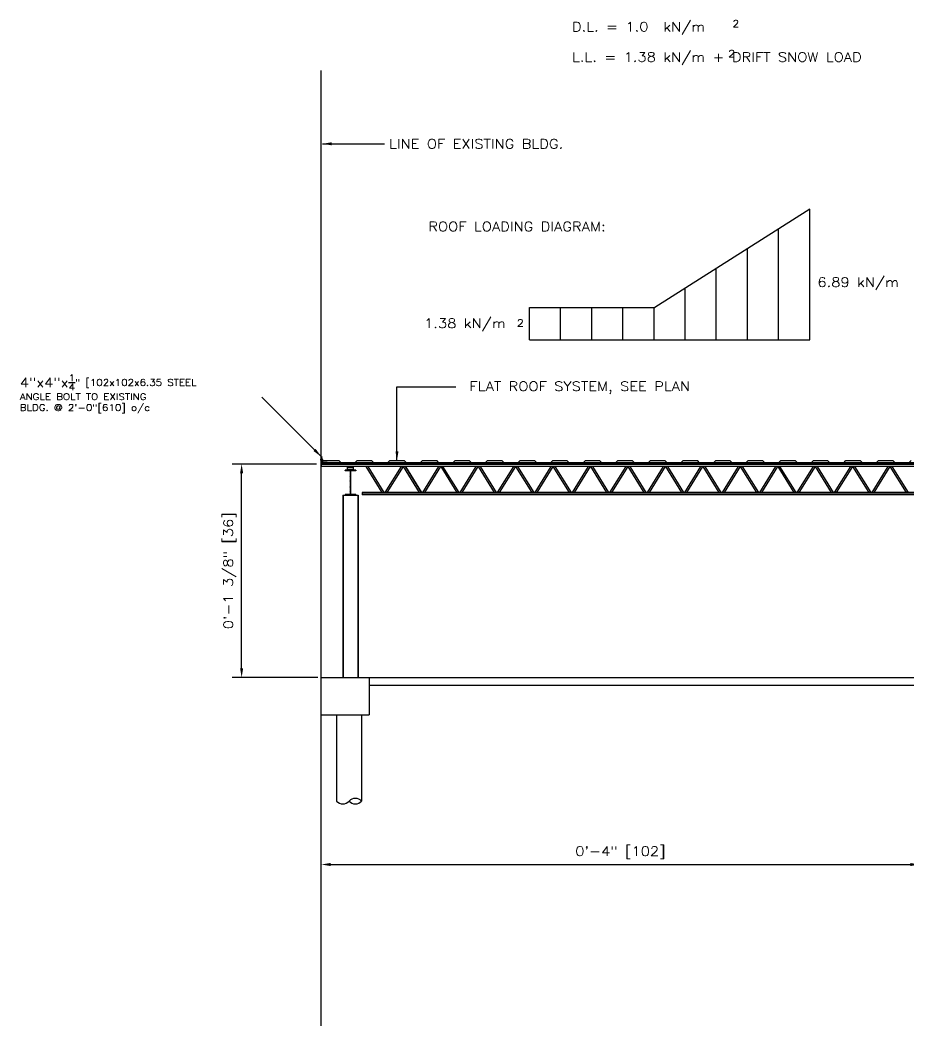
# Model space of a CAD drawing. Header units: inches. Extents: x -3796 to 2710, y 1152 to 2187.
# Drawn here: x -3796 to -3225, y 1152 to 1798 of the extents above; entities that cross this region are included whole.
import ezdxf

# ---------------------------------------------------------------- set-up
doc = ezdxf.new("R2010")
doc.units = ezdxf.units.IN
doc.header["$MEASUREMENT"] = 0
doc.layers.get('0').update_dxf_attribs({"linetype": 'CONTINUOUS', "plot": 0})
doc.layers.get('DEFPOINTS').update_dxf_attribs({"linetype": 'CONTINUOUS'})
for name, color, linetype in [('Arch_Section_Found', 21, 'CONTINUOUS'), ('Arch_Section_HSS', 2, 'CONTINUOUS'), ('Arch_Section_Truss', 45, 'CONTINUOUS'), ('Loading', 7, 'CONTINUOUS'), ('Struc_Plan_Deck', 41, 'CONTINUOUS'), ('Struc_Plan_Dim', 5, 'CONTINUOUS'), ('Structural_Section_Bolt', 2, 'CONTINUOUS'), ('Structural_Section_StAngle', 2, 'CONTINUOUS'), ('Structural_SteelBeam', 22, 'CONTINUOUS')]:
    doc.layers.add(name, color=color, linetype=linetype)
doc.styles.add('ROMANS-115', font='romans.shx', dxfattribs={"width": 1.15})
doc.dimstyles.new('18-ROMANS-115-PS-CF', dxfattribs={"dimscale": 0, "dimtxt": 0.0625, "dimasz": 0.0625, "dimexe": 0.0625, "dimexo": 0.03125, "dimgap": 0.03125, "dimtad": 1, "dimdec": 3, "dimlfac": 96, "dimzin": 1, "dimdsep": 46, "dimlunit": 4, "dimtxsty": 'ROMANS-115', "dimcen": 0.125, "dimclrd": 256, "dimclre": 256, "dimclrt": 256, "dimadec": 0, "dimazin": 0, "dimtfac": 1, "dimtdec": 3, "dimtofl": 0, "dimtmove": 0, "dimatfit": 0, "dimfxl": 1, "dimfrac": 2, "dimtolj": 1, "dimtzin": 0, "dimarcsym": 0})

# ---------------------------------------------------------------- blocks, each defined once
blk = doc.blocks.new('W410x54[W16x36]')
at = {"layer": 'Structural_SteelBeam'}
h = blk.add_hatch(dxfattribs=at)
h.set_pattern_fill('STEEL', color=131, scale=5, style=0)
h.set_pattern_definition([(45, (0, 0), (-0.44194174, 0.44194174), []), (45, (0, 0.3125), (-0.44194174, 0.44194174), [])])
h.paths.add_polyline_path([(1370.61, 1185.18), (1363.61, 1185.18), (1363.61, 1184.81), (1366.98, 1184.81), (1366.98, 1169.68), (1363.61, 1169.68), (1363.61, 1169.31), (1370.61, 1169.31), (1370.61, 1169.68), (1367.23, 1169.68), (1367.23, 1184.81), (1370.61, 1184.81)])
for p, q in [((1370.61, 1185.18), (1363.61, 1185.18)), ((1363.61, 1185.18), (1363.61, 1184.81)), ((1366.98, 1184.81), (1363.61, 1184.81)), ((1366.98, 1184.81), (1366.98, 1169.68)), ((1367.23, 1184.81), (1367.23, 1169.68)), ((1370.61, 1184.81), (1367.23, 1184.81)), ((1370.61, 1185.18), (1370.61, 1184.81)), ((1366.98, 1169.68), (1363.61, 1169.68)), ((1363.61, 1169.68), (1363.61, 1169.31)), ((1370.61, 1169.31), (1363.61, 1169.31)), ((1370.61, 1169.68), (1367.23, 1169.68)), ((1370.61, 1169.68), (1370.61, 1169.31))]:
    blk.add_line(p, q, dxfattribs=at)
blk = doc.blocks.new('A$C46D41956')
at = {"layer": 'Structural_Section_StAngle'}
h = blk.add_hatch(dxfattribs=at)
h.set_pattern_fill('STEEL', color=251, scale=3, style=0)
h.set_pattern_definition([(135, (8872.7223, -3443.97915), (0.265165043, 0.265165043), []), (135, (8872.7223, -3443.79165), (0.265165043, 0.265165043), [])])
h.paths.add_polyline_path([(0.37, 0.37, 0.414214), (0, 0), (4, 0), (4, 4, 0.414214), (3.62, 3.62), (3.62, 0.37)])
at = {"layer": 'Structural_Section_StAngle', "ltscale": 5}
for p, q in [((3.62, 0.37), (0.37, 0.37)), ((3.62, 0.37), (3.62, 3.62)), ((4, 0), (4, 4)), ((4, 0), (0, 0))]:
    blk.add_line(p, q, dxfattribs=at)
at = {"layer": 'Structural_Section_StAngle'}
blk.add_line((4, 4), (4, 4), dxfattribs=at)
at = {"layer": 'Structural_Section_StAngle', "ltscale": 5}
for centre in [(0.37, 0), (4, 3.62)]:
    blk.add_arc(centre, 0.375, 90, 180, dxfattribs=at)
blk = doc.blocks.new('Hex Nut - 10 mm side')
at = {"color": 0, "linetype": 'Continuous'}
for p, q in [((-9, -7), (-9, 7)), ((-1, 9), (-8, 9)), ((-1, 5), (-8, 5)), ((0, -7), (0, 7)), ((-1, -5), (-8, -5)), ((-1, -9), (-8, -9))]:
    blk.add_line(p, q, dxfattribs=at)
for centre, radius, start, end in [((-5, 7), 4.19, 147.1328, 212.8672), ((7, 0), 15.7, 163.2214, 196.7786), ((-4, 7), 4.19, 327.1328, 32.8672), ((-16, 0), 15.7, 343.2214, 16.7787), ((-5, -7), 4.19, 147.1328, 212.8672), ((-4, -7), 4.19, 327.1328, 32.8672)]:
    blk.add_arc(centre, radius, start, end, dxfattribs=at)
blk = doc.blocks.new('*D6')
at = {"layer": 'DEFPOINTS', "color": 0}
for p in [(-3653.59, 1512.79), (-3602.47, 1512.79), (-3601.72, 1375.79)]:
    blk.add_point(p, dxfattribs=at)
at = {"layer": 'Struc_Plan_Dim', "lineweight": -2}
for p, q in [((-3605.47, 1512.79), (-3659.59, 1512.79)), ((-3653.59, 1381.79), (-3653.59, 1506.79)), ((-3604.72, 1375.79), (-3659.59, 1375.79))]:
    blk.add_line(p, q, dxfattribs=at)
at = {"layer": 'Struc_Plan_Dim'}
for points in [[(-3654.59, 1506.79), (-3652.59, 1506.79), (-3653.59, 1512.79)], [(-3654.59, 1381.79), (-3652.59, 1381.79), (-3653.59, 1375.79)]]:
    blk.add_solid(points, dxfattribs=at)
at = {"layer": 'Struc_Plan_Dim', "insert": (-3661.16, 1444.29), "char_height": 6, "attachment_point": 5, "rotation": 90, "style": 'ROMANS-115'}
blk.add_mtext('\\A1;0\'-1 3/8" [36]', dxfattribs=at)
blk = doc.blocks.new('*D8')
at = {"layer": 'DEFPOINTS', "color": 0}
for p in [(-3218.43, 1295.53), (-3218.43, 1255.82), (-3602.47, 1250.51)]:
    blk.add_point(p, dxfattribs=at)
at = {"layer": 'Struc_Plan_Dim', "lineweight": -2}
for p, q in [((-3218.43, 1292.53), (-3218.43, 1249.82)), ((-3596.47, 1255.82), (-3224.43, 1255.82))]:
    blk.add_line(p, q, dxfattribs=at)
at = {"layer": 'Struc_Plan_Dim'}
for points in [[(-3596.47, 1256.82), (-3596.47, 1254.82), (-3602.47, 1255.82)], [(-3224.43, 1256.82), (-3224.43, 1254.82), (-3218.43, 1255.82)]]:
    blk.add_solid(points, dxfattribs=at)
at = {"layer": 'Struc_Plan_Dim', "insert": (-3410.45, 1263.39), "char_height": 6, "attachment_point": 5, "style": 'ROMANS-115'}
blk.add_mtext('\\A1;0\'-4" [102]', dxfattribs=at)

msp = doc.modelspace()

# ---------------------------------------------------------------- linework, layer by layer
at = {"layer": 'Arch_Section_Found'}
for p, q in [((-3602.4741, 1375.7923), (-2570.4741, 1375.7923)), ((-3602.4741, 1351.7923), (-3602.4741, 1375.7923)), ((-3571.7241, 1375.7923), (-3571.7241, 1351.7923)), ((-3571.7241, 1370.7923), (-3218.4741, 1370.7923)), ((-3602.4741, 1351.7923), (-3571.7241, 1351.7923)), ((-3592.5845, 1351.7923), (-3592.5845, 1296.4672)), ((-3576.6123, 1351.7923), (-3576.6123, 1296.4672))]:
    msp.add_line(p, q, dxfattribs=at)
for centre, start, end in [((-3580.6053, 1292.7972), 42.5860359, 137.4139641), ((-3588.5914, 1300.1372), 222.5860359, 317.4139641), ((-3580.6053, 1300.1372), 222.5860359, 317.4139641)]:
    msp.add_arc(centre, 5.4234, start, end, dxfattribs=at)
at = {"layer": 'Arch_Section_HSS'}
for p, q in [((-3588.7241, 1492.9173), (-3588.7241, 1375.7923)), ((-3588.7241, 1492.9173), (-3578.7241, 1492.9173)), ((-3578.7241, 1492.9173), (-3578.7241, 1375.7923))]:
    msp.add_line(p, q, dxfattribs=at)
at = {"layer": 'Arch_Section_HSS', "ltscale": 10}
for p, q in [((-3588.4741, 1492.9173), (-3588.4741, 1375.7923)), ((-3578.9741, 1492.9173), (-3578.9741, 1375.7923))]:
    msp.add_line(p, q, dxfattribs=at)
at = {"layer": 'Arch_Section_Truss', "ltscale": 50}
msp.add_line((-3602.4741, 1152.2678), (-3602.4741, 1765.2535), dxfattribs=at)
at = {"layer": 'Arch_Section_Truss'}
for p, q in [((-3602.4741, 1515.0423), (-3602.4741, 1511.2923)), ((-3210.4741, 1513.5423), (-3602.4741, 1513.5423)), ((-3602.4741, 1513.5423), (-3602.4741, 1511.2923)), ((-3203.4741, 1512.7923), (-3602.4741, 1512.7923)), ((-3203.4741, 1512.4173), (-3602.4741, 1512.4173)), ((-3203.4741, 1511.2923), (-3602.4741, 1511.2923)), ((-3585.7241, 1508.7923), (-3585.7241, 1511.2923)), ((-3581.7241, 1510.309), (-3585.7241, 1510.309)), ((-3581.7241, 1508.7923), (-3581.7241, 1511.2923)), ((-3563.3346, 1494.5923), (-3573.6815, 1511.2923)), ((-3562.0565, 1494.5923), (-3572.4034, 1511.2923)), ((-3551.2734, 1511.2923), (-3561.6203, 1494.5923)), ((-3549.9953, 1511.2923), (-3560.3422, 1494.5923)), ((-3539.3346, 1494.5923), (-3549.6815, 1511.2923)), ((-3538.0565, 1494.5923), (-3548.4034, 1511.2923)), ((-3548.4034, 1511.2923), (-3538.0565, 1494.5923)), ((-3527.1924, 1511.2923), (-3537.5393, 1494.5923)), ((-3525.9143, 1511.2923), (-3536.2613, 1494.5923)), ((-3515.2536, 1494.5923), (-3525.6006, 1511.2923)), ((-3513.9755, 1494.5923), (-3524.3225, 1511.2923)), ((-3503.1924, 1511.2923), (-3513.5393, 1494.5923)), ((-3501.9143, 1511.2923), (-3512.2613, 1494.5923)), ((-3491.2536, 1494.5923), (-3501.6006, 1511.2923)), ((-3489.9755, 1494.5923), (-3500.3225, 1511.2923)), ((-3479.1114, 1511.2923), (-3489.4584, 1494.5923)), ((-3477.8334, 1511.2923), (-3488.1803, 1494.5923)), ((-3467.1727, 1494.5923), (-3477.5196, 1511.2923)), ((-3465.8946, 1494.5923), (-3476.2415, 1511.2923)), ((-3455.1114, 1511.2923), (-3465.4584, 1494.5923)), ((-3453.8334, 1511.2923), (-3464.1803, 1494.5923)), ((-3443.1727, 1494.5923), (-3453.5196, 1511.2923)), ((-3441.8946, 1494.5923), (-3452.2415, 1511.2923)), ((-3431.0305, 1511.2923), (-3441.3774, 1494.5923)), ((-3429.7524, 1511.2923), (-3440.0993, 1494.5923)), ((-3419.0917, 1494.5923), (-3429.4386, 1511.2923)), ((-3417.8136, 1494.5923), (-3428.1606, 1511.2923)), ((-3407.0305, 1511.2923), (-3417.3774, 1494.5923)), ((-3405.7524, 1511.2923), (-3416.0993, 1494.5923)), ((-3395.0917, 1494.5923), (-3405.4386, 1511.2923)), ((-3393.8136, 1494.5923), (-3404.1606, 1511.2923)), ((-3382.9495, 1511.2923), (-3393.2964, 1494.5923)), ((-3381.6714, 1511.2923), (-3392.0184, 1494.5923)), ((-3371.0107, 1494.5923), (-3381.3577, 1511.2923)), ((-3369.7327, 1494.5923), (-3380.0796, 1511.2923)), ((-3358.9495, 1511.2923), (-3369.2964, 1494.5923)), ((-3357.6714, 1511.2923), (-3368.0184, 1494.5923)), ((-3347.0107, 1494.5923), (-3357.3577, 1511.2923)), ((-3345.7327, 1494.5923), (-3356.0796, 1511.2923)), ((-3334.8685, 1511.2923), (-3345.2155, 1494.5923)), ((-3333.5905, 1511.2923), (-3343.9374, 1494.5923)), ((-3322.9298, 1494.5923), (-3333.2767, 1511.2923)), ((-3321.6517, 1494.5923), (-3331.9986, 1511.2923)), ((-3310.8685, 1511.2923), (-3321.2155, 1494.5923)), ((-3309.5905, 1511.2923), (-3319.9374, 1494.5923)), ((-3298.9298, 1494.5923), (-3309.2767, 1511.2923)), ((-3297.6517, 1494.5923), (-3307.9986, 1511.2923)), ((-3286.7876, 1511.2923), (-3297.1345, 1494.5923)), ((-3285.5095, 1511.2923), (-3295.8564, 1494.5923)), ((-3274.8488, 1494.5923), (-3285.1957, 1511.2923)), ((-3273.5707, 1494.5923), (-3283.9177, 1511.2923)), ((-3262.7876, 1511.2923), (-3273.1345, 1494.5923)), ((-3261.5095, 1511.2923), (-3271.8564, 1494.5923)), ((-3250.8488, 1494.5923), (-3261.1957, 1511.2923)), ((-3249.5707, 1494.5923), (-3259.9177, 1511.2923)), ((-3238.7876, 1511.2923), (-3249.1345, 1494.5923)), ((-3237.5095, 1511.2923), (-3247.8564, 1494.5923)), ((-3226.8488, 1494.5923), (-3237.1957, 1511.2923)), ((-3225.5707, 1494.5923), (-3235.9177, 1511.2923)), ((-3581.7241, 1509.1673), (-3585.7241, 1509.1673)), ((-3581.7241, 1508.7923), (-3585.7241, 1508.7923)), ((-3602.4741, 1493.0923), (-3602.4741, 1494.5923)), ((-3211.2772, 1494.5923), (-3576.312, 1494.5923)), ((-3576.312, 1494.5923), (-3576.312, 1493.0923)), ((-3211.2772, 1493.4673), (-3576.312, 1493.4673)), ((-3211.2772, 1493.0923), (-3576.312, 1493.0923))]:
    msp.add_line(p, q, dxfattribs=at)
at = {"layer": 'Loading'}
for p, q in [((-3288.8703, 1676.3095), (-3388.2452, 1613.2489)), ((-3288.8703, 1592.5489), (-3288.8703, 1676.3095)), ((-3308.8703, 1592.5489), (-3308.8703, 1663.618)), ((-3328.8703, 1592.5489), (-3328.8703, 1650.9266)), ((-3348.8703, 1592.5489), (-3348.8703, 1638.2351)), ((-3368.8703, 1592.5489), (-3368.8703, 1625.5436)), ((-3468.8703, 1613.2489), (-3388.2452, 1613.2489)), ((-3468.8703, 1592.5489), (-3468.8703, 1613.2489)), ((-3448.8703, 1592.5489), (-3448.8703, 1613.2489)), ((-3428.8703, 1592.5489), (-3428.8703, 1613.2489)), ((-3408.8703, 1592.5489), (-3408.8703, 1613.2489)), ((-3388.8703, 1592.5489), (-3388.8703, 1613.2489)), ((-3468.8703, 1592.5489), (-3288.8703, 1592.5489))]:
    msp.add_line(p, q, dxfattribs=at)
at = {"layer": 'Struc_Plan_Deck'}
for p, q in [((-3602.0991, 1513.9173), (-3600.9983, 1515.018)), ((-3600.9983, 1515.018), (-3591.108, 1515.018)), ((-3589.6322, 1513.5423), (-3591.108, 1515.018)), ((-3589.6322, 1513.5423), (-3580.8546, 1513.5423)), ((-3580.8123, 1513.5423), (-3579.3366, 1515.018)), ((-3579.3366, 1515.018), (-3570.1962, 1515.018)), ((-3568.7204, 1513.5423), (-3570.1962, 1515.018)), ((-3568.7204, 1513.5423), (-3559.9429, 1513.5423)), ((-3559.9006, 1513.5423), (-3558.4248, 1515.018)), ((-3558.4248, 1515.018), (-3549.2844, 1515.018)), ((-3547.8087, 1513.5423), (-3549.2844, 1515.018)), ((-3547.8087, 1513.5423), (-3539.0311, 1513.5423)), ((-3538.9888, 1513.5423), (-3537.513, 1515.018)), ((-3537.513, 1515.018), (-3528.3727, 1515.018)), ((-3526.8969, 1513.5423), (-3528.3727, 1515.018)), ((-3526.8969, 1513.5423), (-3518.1193, 1513.5423)), ((-3518.077, 1513.5423), (-3516.6013, 1515.018)), ((-3516.6013, 1515.018), (-3507.4609, 1515.018)), ((-3505.9851, 1513.5423), (-3507.4609, 1515.018)), ((-3505.9851, 1513.5423), (-3497.2076, 1513.5423)), ((-3497.1653, 1513.5423), (-3495.6895, 1515.018)), ((-3495.6895, 1515.018), (-3486.5491, 1515.018)), ((-3485.0734, 1513.5423), (-3486.5491, 1515.018)), ((-3485.0734, 1513.5423), (-3476.2958, 1513.5423)), ((-3476.2535, 1513.5423), (-3474.7777, 1515.018)), ((-3474.7777, 1515.018), (-3465.6374, 1515.018)), ((-3464.1616, 1513.5423), (-3465.6374, 1515.018)), ((-3464.1616, 1513.5423), (-3455.384, 1513.5423)), ((-3455.3418, 1513.5423), (-3453.866, 1515.018)), ((-3453.866, 1515.018), (-3444.7256, 1515.018)), ((-3443.2498, 1513.5423), (-3444.7256, 1515.018)), ((-3443.2498, 1513.5423), (-3434.4723, 1513.5423)), ((-3434.43, 1513.5423), (-3432.9542, 1515.018)), ((-3432.9542, 1515.018), (-3423.8139, 1515.018)), ((-3422.3381, 1513.5423), (-3423.8139, 1515.018)), ((-3422.3381, 1513.5423), (-3413.5605, 1513.5423)), ((-3413.5182, 1513.5423), (-3412.0182, 1515.0423)), ((-3412.0182, 1515.0423), (-3402.8779, 1515.0423)), ((-3401.4021, 1513.5665), (-3402.8779, 1515.0423)), ((-3401.4021, 1513.5665), (-3392.6245, 1513.5665)), ((-3392.5822, 1513.5665), (-3391.1065, 1515.0423)), ((-3391.1065, 1515.0423), (-3381.9661, 1515.0423)), ((-3380.4903, 1513.5665), (-3381.9661, 1515.0423)), ((-3380.4903, 1513.5665), (-3371.7128, 1513.5665)), ((-3371.6705, 1513.5665), (-3370.1947, 1515.0423)), ((-3370.1947, 1515.0423), (-3361.0543, 1515.0423)), ((-3359.5786, 1513.5665), (-3361.0543, 1515.0423)), ((-3359.5786, 1513.5665), (-3350.801, 1513.5665)), ((-3350.7587, 1513.5665), (-3349.2829, 1515.0423)), ((-3349.2829, 1515.0423), (-3340.1426, 1515.0423)), ((-3338.6668, 1513.5665), (-3340.1426, 1515.0423)), ((-3338.6668, 1513.5665), (-3329.8892, 1513.5665)), ((-3329.8469, 1513.5665), (-3328.3712, 1515.0423)), ((-3328.3712, 1515.0423), (-3319.2308, 1515.0423)), ((-3317.755, 1513.5665), (-3319.2308, 1515.0423)), ((-3317.755, 1513.5665), (-3308.9775, 1513.5665)), ((-3308.9352, 1513.5665), (-3307.4594, 1515.0423)), ((-3307.4594, 1515.0423), (-3298.319, 1515.0423)), ((-3296.8433, 1513.5665), (-3298.319, 1515.0423)), ((-3296.8433, 1513.5665), (-3288.0657, 1513.5665)), ((-3288.0234, 1513.5665), (-3286.5476, 1515.0423)), ((-3286.5476, 1515.0423), (-3277.4073, 1515.0423)), ((-3275.9315, 1513.5665), (-3277.4073, 1515.0423)), ((-3275.9315, 1513.5665), (-3267.1539, 1513.5665)), ((-3267.1117, 1513.5665), (-3265.6359, 1515.0423)), ((-3265.6359, 1515.0423), (-3256.4955, 1515.0423)), ((-3255.0197, 1513.5665), (-3256.4955, 1515.0423)), ((-3255.0197, 1513.5665), (-3246.2422, 1513.5665)), ((-3246.2422, 1513.5423), (-3244.7664, 1515.018)), ((-3244.7664, 1515.018), (-3235.626, 1515.018)), ((-3234.1502, 1513.5423), (-3235.626, 1515.018)), ((-3234.1502, 1513.5423), (-3225.3727, 1513.5423)), ((-3225.3727, 1513.5423), (-3223.8969, 1515.018))]:
    msp.add_line(p, q, dxfattribs=at)
at = {"layer": 'Structural_Section_Bolt', "ltscale": 0.05}
for p, q in [((-3602.7857, 1515.1843), (-3602.7857, 1515.9002)), ((-3602.4741, 1516.0195), (-3602.7505, 1516.0195)), ((-3602.4741, 1515.7809), (-3602.7505, 1515.7809)), ((-3602.4741, 1515.3036), (-3602.7505, 1515.3036)), ((-3602.4741, 1515.065), (-3602.7505, 1515.065)), ((-3602.4741, 1515.065), (-3602.4741, 1516.0195)), ((-3602.4741, 1515.9194), (-3602.4741, 1516.0195)), ((-3602.4431, 1515.9194), (-3602.4741, 1515.9194)), ((-3602.4741, 1515.1651), (-3602.4741, 1515.065)), ((-3602.4431, 1515.1651), (-3602.4741, 1515.1651)), ((-3602.4431, 1515.1651), (-3602.4431, 1515.9194)), ((-3602.3269, 1515.2839), (-3602.3269, 1515.8006)), ((-3601.6186, 1515.2839), (-3601.6186, 1515.8006)), ((-3601.5334, 1515.7153), (-3601.6186, 1515.8006)), ((-3601.5334, 1515.3692), (-3601.6186, 1515.2839)), ((-3601.5334, 1515.3692), (-3601.5334, 1515.7153))]:
    msp.add_line(p, q, dxfattribs=at)
at = {"layer": 'Structural_Section_Bolt', "ltscale": 2}
for p, q in [((-3601.6186, 1515.8006), (-3602.4431, 1515.8006)), ((-3601.6186, 1515.2839), (-3602.4431, 1515.2839)), ((-3601.6186, 1515.7153), (-3602.3269, 1515.7153)), ((-3601.6186, 1515.3692), (-3602.3269, 1515.3692))]:
    msp.add_line(p, q, dxfattribs=at)
at = {"layer": 'Structural_Section_Bolt', "ltscale": 0.05}
for centre, radius, start, end in [((-3602.5658, 1515.9002), 0.2199, 147.13278, 212.86722), ((-3601.959, 1515.5423), 0.8267, 163.22135, 196.77865), ((-3602.5658, 1515.1843), 0.2199, 147.13278, 212.86722)]:
    msp.add_arc(centre, radius, start, end, dxfattribs=at)

# ---------------------------------------------------------------- block references
at = {"layer": 'Arch_Section_HSS', "xscale": -1}
msp.add_blockref('A$C46D41956', (-3598.4741, 1513.5423), dxfattribs=at)
at = {"layer": 'Arch_Section_HSS'}
msp.add_blockref('W410x54[W16x36]', (-4950.8319, 323.6122), dxfattribs=at)
at = {"layer": 'Structural_Section_Bolt', "ltscale": 0.05, "xscale": 0.05249343832019804, "yscale": 0.05249343832019804, "zscale": 0.05249343832020997}
msp.add_blockref('Hex Nut - 10 mm side', (-3601.6186, 1515.5423), dxfattribs=at)

# ---------------------------------------------------------------- texts
at = {"layer": 'Loading', "style": 'ROMANS-115', "width": 1.15}
for s, p in [('D.L. = 1.0  kN/m', (-3441.5071, 1790.3882)), ('L.L. = 1.38 kN/m + DRIFT SNOW LOAD', (-3441.5071, 1770.9596))]:
    msp.add_text(s, height=6, dxfattribs=at).set_placement(p)
at = {"layer": 'Loading', "char_height": 4.5, "attachment_point": 1, "style": 'ROMANS-115'}
for insert in [(-3338.534, 1797.6419), (-3341.2258, 1778.2805)]:
    msp.add_mtext('2', dxfattribs=dict(at, insert=insert))
at = {"layer": 'Struc_Plan_Dim', "attachment_point": 1, "style": 'ROMANS-115'}
for s, insert, char_height in [('\\A1;LINE OF EXISTING BLDG.', (-3558.9391, 1721.2841), 6), ('ROOF LOADING DIAGRAM:', (-3533.7578, 1668.1918), 6), ('6.89 kN/m', (-3283.9744, 1632.4648), 6), ('1.38 kN/m', (-3536.4226, 1606.0993), 6), ('2', (-3476.8936, 1605.6416), 4.5), ('\\A1;4"x4"x\\H0.7x;\\S1/4;" [102x102x6.35 STEEL\\PANGLE BOLT TO EXISTING\\PBLDG. @ 2\'-0"[610] o/c', (-3795.9948, 1570.1827), 6), ('FLAT ROOF SYSTEM, SEE PLAN', (-3507.3302, 1565.6587), 6)]:
    msp.add_mtext(s, dxfattribs=dict(at, insert=insert, char_height=char_height))

# ---------------------------------------------------------------- dimensions: what is measured, and where the dimension line sits
at = {"layer": 'Struc_Plan_Dim'}
dim = msp.add_linear_dim(base=(-3653.591, 1512.7923), p1=(-3601.7241, 1375.7923), p2=(-3602.4741, 1512.7923), angle=90, dimstyle='18-ROMANS-115-PS-CF', override={"dimscale": 96.000008, "dimlfac": 0.010417}, dxfattribs=at)
dim.commit()
dim.dimension.update_dxf_attribs({"geometry": '*D6', "text_midpoint": (-3661.1625, 1444.2923)})
dim = msp.add_linear_dim(base=(-3218.4324, 1255.8199), p1=(-3602.4741, 1250.5109), p2=(-3218.4324, 1295.5291), dimstyle='18-ROMANS-115-PS-CF', override={"dimscale": 96.000008, "dimlfac": 0.010417, "dimse1": 1}, dxfattribs=at)
dim.commit()
dim.dimension.update_dxf_attribs({"geometry": '*D8', "text_midpoint": (-3410.4533, 1263.3913)})

# ---------------------------------------------------------------- leaders
at = {"layer": 'Struc_Plan_Dim', "annotation_type": 0, "has_hookline": 1, "hookline_direction": 0, "text_width": 126.5}
msp.add_leader([(-3601.7241, 1718.2841), (-3561.9391, 1718.2841)], dimstyle='18-ROMANS-115-PS-CF', override={"dimscale": 96.000008, "dimtad": 0, "dimlfac": 0.010417, "dimse1": 1}, dxfattribs=at)
at = {"layer": 'Struc_Plan_Dim'}
for points in [[(-3553.8547, 1515.0181), (-3553.8547, 1562.3696), (-3516.1681, 1562.3696)], [(-3602.4741, 1517.5423), (-3640.535, 1555.6031)]]:
    msp.add_leader(points, dimstyle='18-ROMANS-115-PS-CF', override={"dimscale": 96.000008, "dimtad": 0, "dimlfac": 0.010417, "dimse1": 1}, dxfattribs=at)

doc.saveas('drawing.dxf')
